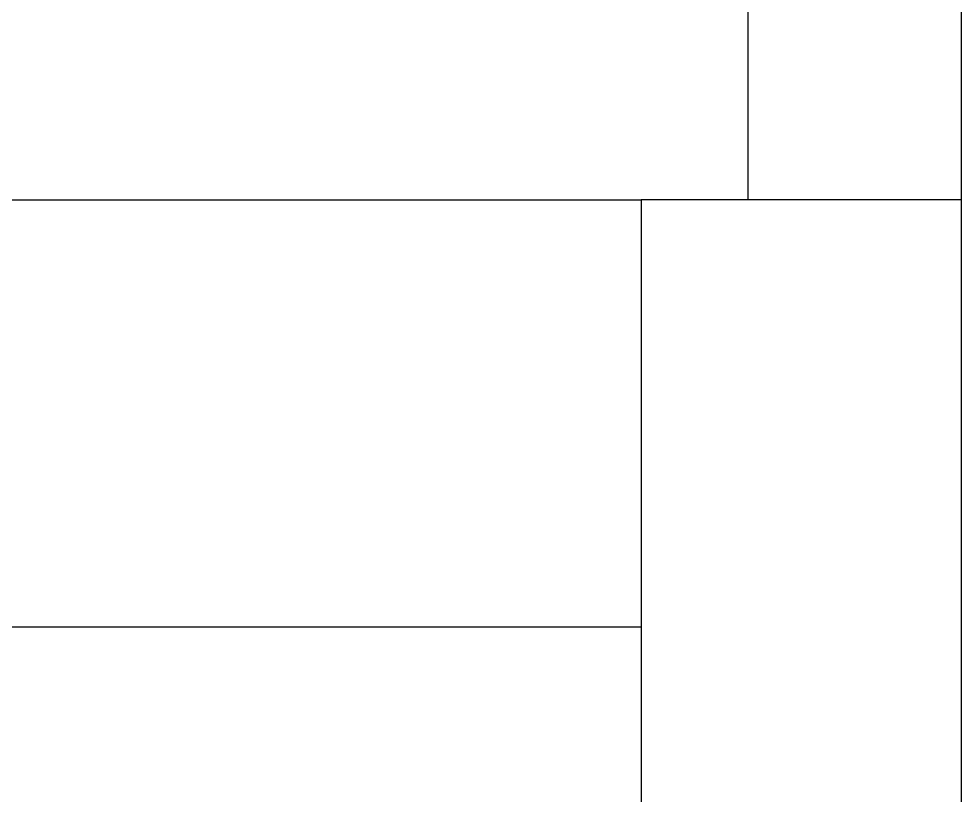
# Model space of a CAD drawing. Header units: millimetres. Extents: x 41350 to 54029, y 25852 to 34717.
# Drawn here: x 47156.8 to 47333.4, y 33264 to 33409.4 of the extents above; entities that cross this region are included whole.
import ezdxf

# ---------------------------------------------------------------- set-up
doc = ezdxf.new("R2010")
doc.units = ezdxf.units.MM
doc.layers.add('000-PI-Oprema', color=30, linetype='Continuous', lineweight=5)
doc.layers.add('000-PI-ORMAR', color=2, linetype='Continuous')
doc.layers.add('002-PI-Kabelska kanalica', color=150, linetype='Continuous')

# ---------------------------------------------------------------- blocks, each defined once
blk = doc.blocks.new('8606.000_montažna')
at = {"layer": '000-PI-ORMAR'}
blk.add_line((51182.39, 38449.42), (51182.39, 36559.42), dxfattribs=at)
blk = doc.blocks.new('*U397')
at = {"layer": '002-PI-Kabelska kanalica'}
for p, q in [((-20, 279), (60, 279)), ((-20, -100), (-20, 279)), ((60, -100), (60, 279))]:
    blk.add_line(p, q, dxfattribs=at)
blk = doc.blocks.new('*U417')
at = {"layer": '002-PI-Kabelska kanalica'}
for p, q in [((-20, -100), (-20, 1140)), ((40, -100), (40, 1140)), ((-20, -100), (40, -100))]:
    blk.add_line(p, q, dxfattribs=at)
blk = doc.blocks.new('*U421')
at = {"layer": '002-PI-Kabelska kanalica'}
for p, q in [((-20, 112), (20, 112)), ((-20, -100), (-20, 112)), ((20, -100), (20, 112)), ((-20, -100), (20, -100))]:
    blk.add_line(p, q, dxfattribs=at)

msp = doc.modelspace()

# ---------------------------------------------------------------- block references
for name, p, rotation in [('*U421', (47313.397, 33487.528), 180), ('*U397', (46994.397, 33355.528), 270), ('*U417', (47313.397, 33275.528), 180)]:
    msp.add_blockref(name, p, dxfattribs=dict(rotation=rotation))
at = {"layer": '000-PI-Oprema'}
msp.add_blockref('8606.000_montažna', (-3848.998, -4641.89), dxfattribs=at)

doc.saveas('drawing.dxf')
